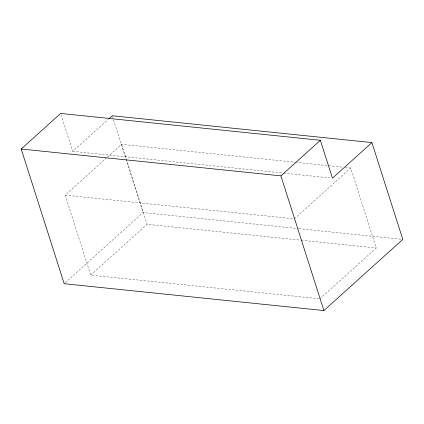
<?xml version="1.0" encoding="UTF-8"?>
<svg xmlns="http://www.w3.org/2000/svg" width="424" height="424" viewBox="0 0 424 424"><rect width="100%" height="100%" fill="white"/><g stroke="black" fill="none" stroke-linecap="round" stroke-linejoin="round"><path stroke-width="0.32" stroke-dasharray="2.12 1.59" d="M61.051 114.681L72.743 151.32L108.3 119.255M319.23 298.75L90.736 275.128L65.211 195.151L106.875 157.58M107.362 157.14L121.577 144.319L294.754 162.228M65.169 282.829L143.095 212.551L298.263 228.594M90.736 275.128L147.102 224.296L300.526 240.159M294.362 218.842L350.728 168.01L376.252 247.987L319.887 298.819M295.417 162.291L342.825 167.194M345.459 167.469L350.728 168.01M72.743 151.32L283.137 173.072M283.794 173.14L331.133 178.032M65.211 195.151L293.705 218.773M298.92 228.663L402.8 239.401M301.183 240.228L376.252 247.987M121.577 144.319L126.198 158.804M126.4 159.435L147.102 224.296M112.397 116.367L143.095 212.551"/><path stroke-width="0.64" d="M21.2 149.02L60.653 113.436L320.359 140.286L332.448 178.17L371.901 142.586L402.8 239.401L323.894 310.564L64.188 283.714L21.2 149.02L280.905 175.87L320.359 140.286M109.275 118.376L112.201 115.741L371.901 142.586M280.905 175.87L323.894 310.564"/></g></svg>
